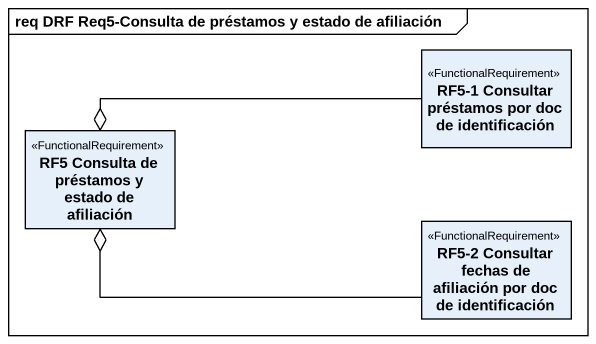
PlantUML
@startuml
mainframe req DRF Req5-Consulta de préstamos y estado de afiliación
hide circle
hide empty members
class "RF5-1 Consultar préstamos por doc de identificación" as RF5_1_Consultar_préstamos <<FunctionalRequirement>>
class "RF5 Consulta de préstamos y estado de afiliación" as RF5_Consulta_de_préstamos_y <<FunctionalRequirement>>
class "RF5-2 Consultar fechas de afiliación por doc de identificación" as RF5_2_Consultar_fechas_de <<FunctionalRequirement>>
RF5_1_Consultar_préstamos -left-o RF5_Consulta_de_préstamos_y
RF5_2_Consultar_fechas_de -left-o RF5_Consulta_de_préstamos_y
@enduml
